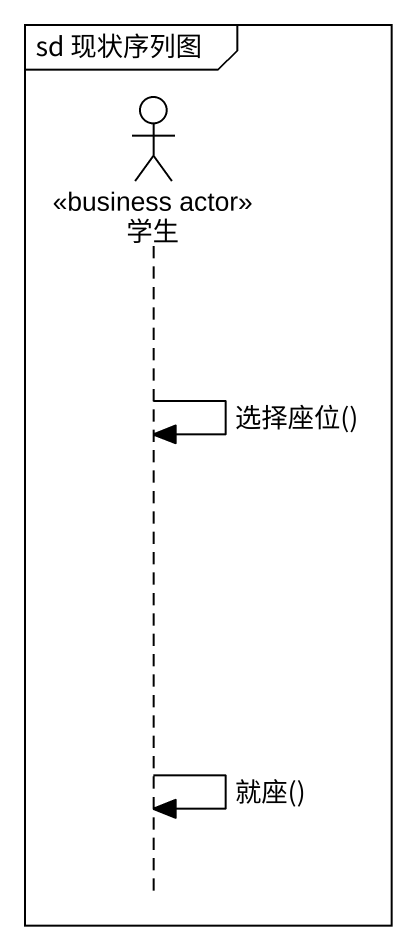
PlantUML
@startuml
mainframe sd 现状序列图
hide footbox
actor 学生 <<business actor>>

学生 -> 学生 : 选择座位()
学生 -> 学生 : 就座()
@enduml
